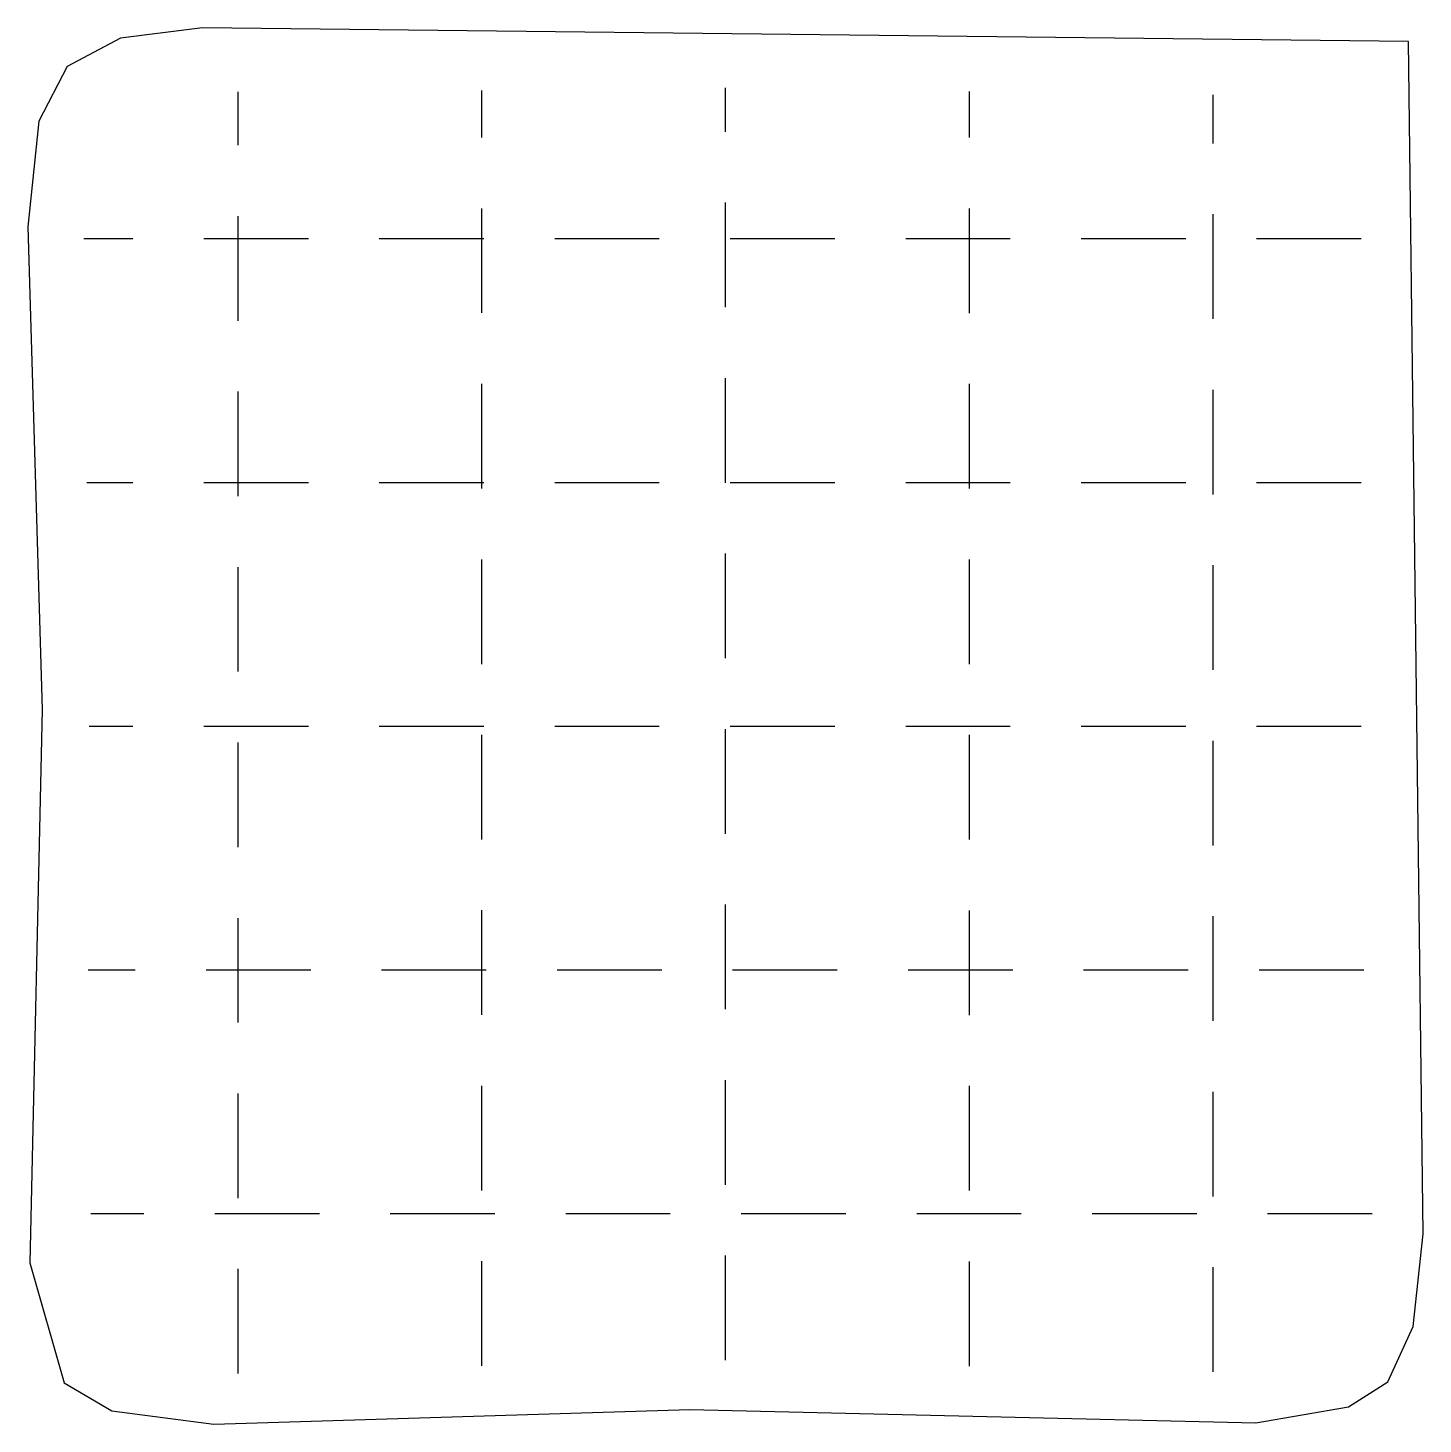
# Model space of a CAD drawing. Extents: x 0.4 to 14.7, y 0.4 to 14.8.
import ezdxf

# ---------------------------------------------------------------- set-up
doc = ezdxf.new("R2010")
doc.units = 0

msp = doc.modelspace()

# ---------------------------------------------------------------- linework, layer by layer
for p, q in [((2.225876, 14.75346), (1.386652, 14.648079)), ((2.225876, 14.75346), (1.386652, 14.648079)), ((14.597611, 14.613162), (2.225876, 14.75346)), ((14.597611, 14.613162), (2.225876, 14.75346)), ((1.386652, 14.648079), (0.839642, 14.357273)), ((1.386652, 14.648079), (0.839642, 14.357273)), ((14.746615, 2.385544), (14.597611, 14.613162)), ((14.746615, 2.385544), (14.597611, 14.613162)), ((0.839642, 14.357273), (0.549026, 13.796178)), ((0.839642, 14.357273), (0.549026, 13.796178)), ((2.592849, 14.098484), (2.592849, 14.099441)), ((2.592849, 14.038931), (2.592849, 14.098484)), ((2.592849, 13.549959), (2.592849, 14.038931)), ((5.092849, 13.644256), (5.092849, 14.11271)), ((7.592849, 13.72122), (7.592849, 14.138494)), ((10.092849, 13.64554), (10.092849, 14.10274)), ((12.592849, 13.669857), (12.592849, 14.0677)), ((0.549026, 13.796178), (0.436165, 12.712613)), ((0.549026, 13.796178), (0.436165, 12.712613)), ((5.092849, 13.628217), (5.092849, 13.644256)), ((7.592849, 13.687343), (7.592849, 13.72122)), ((10.092849, 13.627859), (10.092849, 13.64554)), ((12.592849, 13.567534), (12.592849, 13.669857)), ((5.092849, 12.4145), (5.092849, 12.9025)), ((7.592849, 12.4735), (7.592849, 12.9615)), ((10.092849, 12.4135), (10.092849, 12.9015)), ((2.592849, 12.263149), (2.592849, 12.8235)), ((12.592849, 12.3535), (12.592849, 12.8415)), ((0.436165, 12.712613), (0.580748, 7.7616)), ((0.436165, 12.712613), (0.580748, 7.7616)), ((1.01018, 12.592238), (1.5125, 12.592238)), ((1.01018, 12.592238), (1.5125, 12.592238)), ((2.2395, 12.592238), (2.7275, 12.592238)), ((2.7275, 12.592238), (3.3125, 12.592238)), ((4.038814, 12.592238), (4.054894, 12.592238)), ((4.054894, 12.592238), (4.057203, 12.592238)), ((4.057203, 12.592238), (5.1125, 12.592238)), ((5.839133, 12.592238), (6.202471, 12.592238)), ((6.202471, 12.592238), (6.9125, 12.592238)), ((7.592849, 11.88789), (7.592849, 12.4735)), ((7.63908, 12.592238), (7.903383, 12.592238)), ((7.903383, 12.592238), (8.51364, 12.592238)), ((8.51364, 12.592238), (8.7125, 12.592238)), ((9.4395, 12.592238), (9.9275, 12.592238)), ((9.9275, 12.592238), (10.5125, 12.592238)), ((11.2387, 12.592238), (11.364834, 12.592238)), ((11.364834, 12.592238), (12.3125, 12.592238)), ((13.039185, 12.592238), (13.084093, 12.592238)), ((13.084093, 12.592238), (13.66964, 12.592238)), ((13.66964, 12.592238), (14.1125, 12.592238)), ((5.092849, 11.8295), (5.092849, 12.4145)), ((10.092849, 11.8285), (10.092849, 12.4135)), ((12.592849, 11.7685), (12.592849, 12.3535)), ((2.592849, 11.750204), (2.592849, 12.263149)), ((5.092849, 10.633338), (5.092849, 11.102479)), ((7.592849, 10.734283), (7.592849, 11.161523)), ((10.092849, 10.96935), (10.092849, 11.101637)), ((12.592849, 10.511807), (12.592849, 11.0415)), ((2.592849, 10.5756), (2.592849, 11.023456)), ((10.092849, 10.966716), (10.092849, 10.96935)), ((10.092849, 10.0285), (10.092849, 10.966716)), ((5.092849, 10.0295), (5.092849, 10.633338)), ((7.592849, 10.087622), (7.592849, 10.734283)), ((2.592849, 9.9505), (2.592849, 10.5756)), ((12.592849, 9.96831), (12.592849, 10.511807)), ((1.03982, 10.092238), (1.5125, 10.092238)), ((1.03982, 10.092238), (1.5125, 10.092238)), ((2.2395, 10.092238), (2.7275, 10.092238)), ((2.7275, 10.092238), (3.3125, 10.092238)), ((4.038814, 10.092238), (4.054894, 10.092238)), ((4.054894, 10.092238), (4.057203, 10.092238)), ((4.057203, 10.092238), (5.1125, 10.092238)), ((5.839133, 10.092238), (6.202471, 10.092238)), ((6.202471, 10.092238), (6.9125, 10.092238)), ((7.592849, 10.0875), (7.592849, 10.087622)), ((7.63908, 10.092238), (7.903383, 10.092238)), ((7.903383, 10.092238), (8.51364, 10.092238)), ((8.51364, 10.092238), (8.7125, 10.092238)), ((9.4395, 10.092238), (9.9275, 10.092238)), ((9.9275, 10.092238), (10.5125, 10.092238)), ((11.2387, 10.092238), (11.364834, 10.092238)), ((11.364834, 10.092238), (12.3125, 10.092238)), ((13.039185, 10.092238), (13.084093, 10.092238)), ((13.084093, 10.092238), (13.66964, 10.092238)), ((13.66964, 10.092238), (14.1125, 10.092238)), ((7.592849, 8.736688), (7.592849, 9.3615)), ((2.592849, 9.222839), (2.592849, 9.22355)), ((2.592849, 8.954214), (2.592849, 9.222839)), ((5.092849, 8.727805), (5.092849, 9.3025)), ((10.092849, 8.727667), (10.092849, 9.3015)), ((12.592849, 8.791935), (12.592849, 9.2415)), ((2.592849, 8.150594), (2.592849, 8.954214)), ((7.592849, 8.287204), (7.592849, 8.736688)), ((12.592849, 8.168532), (12.592849, 8.791935)), ((5.092849, 8.228899), (5.092849, 8.727805)), ((10.092849, 8.227667), (10.092849, 8.727667)), ((12.592849, 8.168309), (12.592849, 8.168532)), ((2.592849, 8.150374), (2.592849, 8.150594)), ((0.580748, 7.7616), (0.456848, 2.086961)), ((0.580748, 7.7616), (0.456848, 2.086961)), ((1.062692, 7.592238), (1.13842, 7.592238)), ((1.062692, 7.592238), (1.13842, 7.592238)), ((1.13842, 7.592238), (1.5125, 7.592238)), ((2.2395, 7.592238), (2.7275, 7.592238)), ((2.7275, 7.592238), (3.3125, 7.592238)), ((4.038814, 7.592238), (4.054894, 7.592238)), ((4.054894, 7.592238), (4.057203, 7.592238)), ((4.057203, 7.592238), (5.1125, 7.592238)), ((5.839133, 7.592238), (6.202471, 7.592238)), ((6.202471, 7.592238), (6.9125, 7.592238)), ((7.63908, 7.592238), (7.903383, 7.592238)), ((7.903383, 7.592238), (8.51364, 7.592238)), ((8.51364, 7.592238), (8.7125, 7.592238)), ((9.4395, 7.592238), (9.9275, 7.592238)), ((9.9275, 7.592238), (10.5125, 7.592238)), ((11.2387, 7.592238), (11.364834, 7.592238)), ((11.364834, 7.592238), (12.3125, 7.592238)), ((13.039185, 7.592238), (13.084093, 7.592238)), ((13.084093, 7.592238), (13.66964, 7.592238)), ((13.66964, 7.592238), (14.1125, 7.592238)), ((5.092849, 6.678857), (5.092849, 7.5025)), ((7.592849, 6.49416), (7.592849, 7.5615)), ((10.092849, 6.677857), (10.092849, 7.5015)), ((2.592849, 6.578429), (2.592849, 7.4235)), ((12.592849, 6.8565), (12.592849, 7.4415)), ((12.592849, 6.3685), (12.592849, 6.8565)), ((5.092849, 6.677643), (5.092849, 6.678857)), ((5.092849, 6.42888), (5.092849, 6.677643)), ((10.092849, 6.428122), (10.092849, 6.677857)), ((2.592849, 6.349857), (2.592849, 6.578429)), ((7.592849, 6.488046), (7.592849, 6.49416)), ((7.592849, 5.1765), (7.592849, 5.7615)), ((2.592849, 5.1355), (2.592849, 5.6235)), ((5.092849, 5.1175), (5.092849, 5.7025)), ((10.092849, 5.1165), (10.092849, 5.7015)), ((12.592849, 5.0565), (12.592849, 5.6415)), ((7.592849, 4.68789), (7.592849, 5.1765)), ((1.053259, 5.092238), (1.14007, 5.092238)), ((1.053259, 5.092238), (1.14007, 5.092238)), ((1.14007, 5.092238), (1.5375, 5.092238)), ((2.2645, 5.092238), (2.7525, 5.092238)), ((2.592849, 4.5505), (2.592849, 5.1355)), ((2.7525, 5.092238), (3.3375, 5.092238)), ((4.063879, 5.092238), (4.131955, 5.092238)), ((4.131955, 5.092238), (5.1375, 5.092238)), ((5.092849, 4.6295), (5.092849, 5.1175)), ((5.863564, 5.092238), (6.240865, 5.092238)), ((6.240865, 5.092238), (6.9375, 5.092238)), ((7.664223, 5.092238), (7.905746, 5.092238)), ((7.905746, 5.092238), (8.52339, 5.092238)), ((8.52339, 5.092238), (8.7375, 5.092238)), ((9.4645, 5.092238), (10.0495, 5.092238)), ((10.0495, 5.092238), (10.5375, 5.092238)), ((10.092849, 4.6285), (10.092849, 5.1165)), ((11.264257, 5.092238), (11.416954, 5.092238)), ((11.416954, 5.092238), (12.3375, 5.092238)), ((12.592849, 4.5685), (12.592849, 5.0565)), ((13.0645, 5.092238), (13.5525, 5.092238)), ((13.5525, 5.092238), (14.1375, 5.092238)), ((5.092849, 3.302916), (5.092849, 3.9025)), ((7.592849, 3.807764), (7.592849, 3.960765)), ((10.092849, 3.422878), (10.092849, 3.90156)), ((2.592849, 2.993877), (2.592849, 3.82348)), ((7.592849, 2.887661), (7.592849, 3.807764)), ((12.592849, 3.174167), (12.592849, 3.8415)), ((5.092849, 2.829054), (5.092849, 3.302916)), ((10.092849, 2.8285), (10.092849, 3.422878)), ((12.592849, 2.768081), (12.592849, 3.174167)), ((2.592849, 2.750343), (2.592849, 2.993877)), ((1.082947, 2.592238), (1.087351, 2.592238)), ((1.082947, 2.592238), (1.087351, 2.592238)), ((1.087351, 2.592238), (1.143906, 2.592238)), ((1.143906, 2.592238), (1.6255, 2.592238)), ((2.3525, 2.592238), (2.8405, 2.592238)), ((2.8405, 2.592238), (3.4255, 2.592238)), ((4.15183, 2.592238), (4.46962, 2.592238)), ((4.46962, 2.592238), (5.2255, 2.592238)), ((5.952399, 2.592238), (6.230749, 2.592238)), ((6.230749, 2.592238), (7.0255, 2.592238)), ((7.7525, 2.592238), (8.2405, 2.592238)), ((8.2405, 2.592238), (8.8255, 2.592238)), ((9.5525, 2.592238), (10.1375, 2.592238)), ((10.1375, 2.592238), (10.6255, 2.592238)), ((11.352108, 2.592238), (11.736266, 2.592238)), ((11.736266, 2.592238), (12.425329, 2.592238)), ((12.425329, 2.592238), (12.425686, 2.592238)), ((13.152045, 2.592238), (13.515471, 2.592238)), ((13.515471, 2.592238), (14.2255, 2.592238)), ((14.644041, 1.433787), (14.746615, 2.385544)), ((14.644041, 1.433787), (14.746615, 2.385544)), ((7.592849, 1.6735), (7.592849, 2.1615)), ((0.456848, 2.086961), (0.806799, 0.85731)), ((0.456848, 2.086961), (0.806799, 0.85731)), ((2.592849, 1.230093), (2.592849, 2.0235)), ((5.092849, 1.207069), (5.092849, 2.1025)), ((10.092849, 1.20767), (10.092849, 2.1015)), ((12.592849, 1.226194), (12.592849, 2.0415)), ((7.592849, 1.08789), (7.592849, 1.6735)), ((7.592849, 1.08789), (7.592849, 1.6735)), ((14.3837, 0.866176), (14.644041, 1.433787)), ((14.3837, 0.866176), (14.644041, 1.433787)), ((2.592849, 0.950093), (2.592849, 1.230093)), ((2.592849, 0.950093), (2.592849, 1.230093)), ((5.092849, 1.029324), (5.092849, 1.207069)), ((5.092849, 1.029324), (5.092849, 1.207069)), ((10.092849, 1.028016), (10.092849, 1.20767)), ((10.092849, 1.028016), (10.092849, 1.20767)), ((12.592849, 0.967714), (12.592849, 1.226194)), ((12.592849, 0.967714), (12.592849, 1.226194)), ((13.980394, 0.611084), (14.3837, 0.866176)), ((13.980394, 0.611084), (14.3837, 0.866176)), ((0.806799, 0.85731), (1.295425, 0.569108)), ((0.806799, 0.85731), (1.295425, 0.569108)), ((2.344604, 0.432588), (7.226621, 0.582427)), ((2.344604, 0.432588), (7.226621, 0.582427)), ((7.226621, 0.582427), (13.031786, 0.446545)), ((7.226621, 0.582427), (13.031786, 0.446545)), ((13.031786, 0.446545), (13.980394, 0.611084)), ((13.031786, 0.446545), (13.980394, 0.611084)), ((1.295425, 0.569108), (2.344604, 0.432588)), ((1.295425, 0.569108), (2.344604, 0.432588)), ((2.344604, 0.432588), (2.344604, 0.432588)), ((2.344604, 0.432588), (2.344604, 0.432588))]:
    msp.add_line(p, q)

doc.saveas('drawing.dxf')
